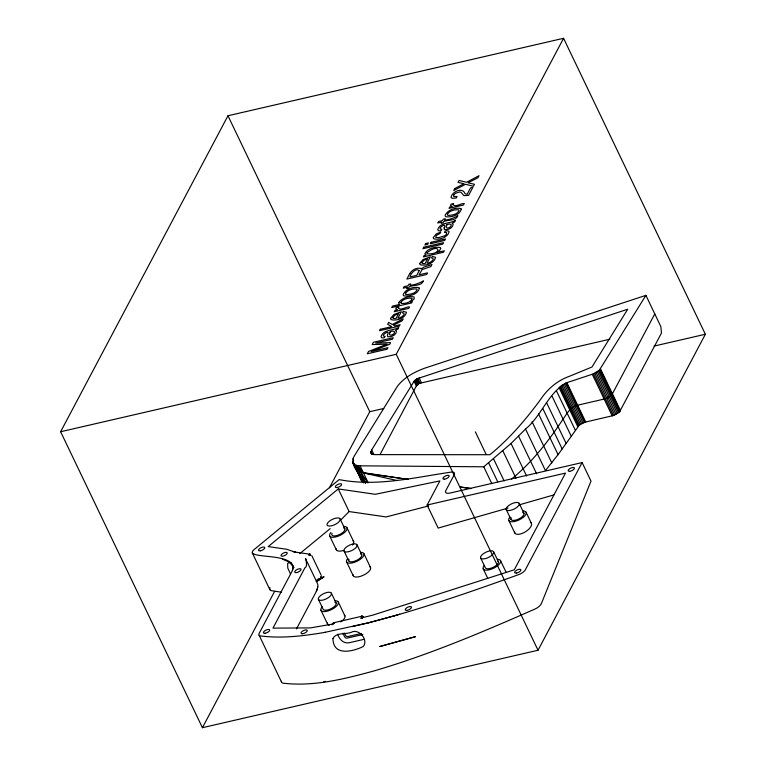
<?xml version="1.0" encoding="UTF-8"?>
<svg xmlns="http://www.w3.org/2000/svg" width="766" height="766" viewBox="0 0 766 766"><rect width="100%" height="100%" fill="white"/><g stroke="black" fill="none" stroke-linecap="round" stroke-linejoin="round"><path stroke-width="1.15" d="M317.584 587.187C319.489 583.443 312.949 580.504 319.824 578.474M582.112 462.578L450.025 493.065A7.2 2.93 -25.6 0 1 445.755 490.709L454.248 474.671A7.191 2.92 -25.6 0 0 450.896 472.143C413.994 477.572 376.499 486.946 339.156 479.602L254.341 549.385A6.98 2.844 -25.6 0 0 252.502 551.501L252.301 552.918A7.277 2.959 -25.6 0 0 253.967 553.99C260.383 557.792 297.907 554.517 292.382 570.622L259.167 633.358A7.2 2.93 -25.6 0 0 260.689 635.943C281.917 638.681 303.403 635.972 324.382 632.467L368.743 622.729C419.624 609.631 469.328 592.415 518.716 574.586A7.2 2.93 -25.6 0 0 525.313 569.837L582.112 462.578L590.998 481.125L541.418 603.445A7.258 3.294 -31.3 0 1 535.175 608.951C482.408 632.189 429.132 654.767 373.741 671.016C344.422 678.982 313.936 686.757 283.324 683.205A7.191 3.265 -31.3 0 1 281.419 681.252M333.995 622.806L332.77 623.754L334.455 622.614L332.674 623.897L334.282 622.624L361.552 616.324C363.63 615.998 359.359 616.879 362.806 616.391C359.972 616.64 363.524 616.333 361.552 616.324M361.839 616.429L362.902 616.458L361.351 616.496L362.96 616.783L361.399 616.391M361.839 616.64L362.979 616.659L361.485 616.64M370.734 452.505L371.692 449.891L414.119 381.267L417.058 378.768L627.708 309.225L591.984 367L569.703 376.183C557.667 380.338 547.661 388.793 540.681 399.354C525.802 419.567 509.447 438.841 489.895 454.717L374.325 454.611L371.596 454.037L370.734 452.505L371.692 454.516M333.65 622.921L333.047 623.457L333.89 622.835M309.014 554.546L310.46 554.766L308.66 554.622L310.489 554.517L308.66 554.622L310.441 554.421L309.215 554.297M645.91 295.341L599.424 370.074L593.458 373.856L566.869 382.665C548.264 392.297 541.562 415.995 525.533 429.027L545.44 470.583L558.06 454.64L579.326 425.101L585.033 422.171L613.422 415.536L619.493 411.964L661.451 333.114L660.886 326.699L645.91 295.341L424.594 368.216C414.301 372.027 403.931 377.533 397.267 386.504L354.428 455.78C348.664 464.598 360.317 473.12 361.916 481.431L352.935 461.85M317.861 586.928L316.329 591.419L296.471 628.915M293.359 551.826L293.148 551.893M316.329 591.419L317.344 589.121L316.913 589.399M397.114 480.541L363.467 472.976L357.913 465.814L354.055 464.359L352.877 462.836L363.678 482.982C362.079 476.347 356.554 471.837 354.897 465.613M292.382 570.622L293.359 566.505M362.194 616.687L362.979 616.659M309.349 554.584L310.393 554.9L309.387 554.421M316.521 581.547C323.281 576.961 318.005 578.732 322.907 577.229L320.044 578.541M365.593 483.04L357.913 465.814L483.748 466.791L511.037 443.476L525.533 429.027M60.629 431.746L227.971 115.752L563.575 38.3L705.371 334.254L538.029 650.248L202.425 727.7L60.629 431.746L396.233 354.294L563.575 38.3M202.425 727.7L274.621 591.371M329.466 487.798L369.767 411.706L383.747 408.479M380.166 454.295L416.359 385.93L419.28 383.412L609.803 339.223M508.021 508.069L438.162 528.09L427.122 505.033L439.904 480.895L375.283 494.3L338.266 488.928L268.196 546.589L286.771 549.279L295.657 552.324L294.69 551.865L295.178 552.19M654.796 313.888L612.053 394.471L609.363 396.845L605.379 398.751L577.669 405.204C570.411 406.545 567.003 413.764 563.048 419.107C548.552 441.187 532.121 462.233 511.592 479.056M320.427 578.282L321.193 577.449M332.233 624.73L333.095 623.964L310.508 627.9L272.974 628.13L304.973 567.721C309.186 565.806 303.164 553.454 306.505 560.578M333.277 623.227L332.827 623.639L333.373 623.103M320.59 577.851L321.04 576.827L320.533 577.823M361.916 481.431L354.055 464.359L358.105 471.138L360.499 472.239L408.412 479.449L363.467 472.976M361.246 479.085L361.964 481.546L355.357 466.676M320.849 577.918L320.466 578.234L321.155 576.884L320.82 577.554M341.205 519.549L349.105 511.564L386.131 516.935L428.644 505.914M308.899 554.68L310.498 554.632L308.899 554.68L310.287 555.053L309.435 554.929M319.805 578.809L316.473 581.538L324.056 576.798L316.396 581.48C318.761 579.345 316.042 582.648 315.975 580.322L307.003 561.612M299.793 553.627L330.165 528.636M319.422 578.962L316.291 581.375L317.497 580.647M325.253 632.314L324.382 632.467M368.743 622.729L394.222 615.797M394.002 615.912L399.766 614.217M519.463 504.784L553.818 494.941M368.609 622.787L352.293 626.578M654.097 346.079L705.371 334.254M427.122 505.033L565.5 473.101L514.283 569.808L373.119 615.041L360.7 618.114L362.462 618.564M361.456 633.492L347.515 636.594A2.461 1.963 27.9 0 1 346.079 636.077L344.135 632.994M362.816 634.564L346.672 638.183A2.461 1.963 27.9 0 1 345.236 637.666L342.699 633.271M364.061 639.323L349.373 642.712C343.8 644.034 339.003 639.256 337.739 634.152M309.33 554.345C310.642 553.923 310.029 556.135 309.234 554.718M361.868 616.525L362.615 616.563M294.977 552.047L310.096 554.249M281.591 592.252L271.547 590.682A7.258 3.294 -31.3 0 1 269.852 589.571L252.301 552.918M367.804 482.896L356.037 465.393L358.076 471.186L363.477 472.928M282.357 559.123L290.86 562.761M360.47 472.287L358.076 471.186L365.487 483.126M356.324 469.682L358.105 471.138L355.28 467.787M290.927 562.809L293.311 566.227M293.981 567.539L290.209 563.115L288.686 562.675L287.643 563.489L287.786 568.085L290.486 573.858M353.021 461.812L354.428 464.656M600.477 368.81L620.508 410.624M620.096 411.265L600.113 369.308M599.424 370.074L619.493 411.964M598.485 370.907L618.555 412.807M597.336 371.749L617.406 413.63M596.063 372.563L616.103 414.396M594.742 373.272L614.753 415.038M593.458 373.856L613.422 415.536M592.281 374.296L612.206 415.881M566.869 382.665L585.712 421.999M566.218 382.895L585.033 422.171M565.528 383.163L584.324 422.392M564.255 383.756L583.003 422.899M562.953 384.465L581.681 423.55M561.727 385.26L580.427 424.297M560.635 386.074L579.326 425.101M559.735 386.868L578.435 425.906M559.065 387.596L577.784 426.662M556.442 390.832L575.256 430.09M552.114 396.29L571.082 435.892M546.828 403.175L566.026 443.227M542.778 408.47L562.139 448.886M538.536 413.889L558.06 454.64M532.054 421.731L551.798 462.942M518.601 436.199L536.631 473.819M511.037 443.476L526.635 476.04M502.831 450.791L515.997 478.262M519.243 503.444A7.191 2.92 -25.6 0 1 510.472 510.367A7.191 2.92 -25.6 0 1 508.5 505.694A7.191 2.92 -25.6 0 1 519.243 503.444L523.982 513.316M493.495 458.748L504.133 480.952M475.36 431.871L486.199 454.506M488.603 462.779L497.718 481.804M506.23 509.553L510.96 519.434M483.748 466.791L491.849 483.7M508.796 520.449L514.829 533.05M419.146 377.906L421.444 382.703M417.757 378.433L420.007 383.124M417.058 378.768L419.28 383.412M416.378 379.151L418.581 383.766M415.737 379.572L417.939 384.168M415.191 380.013L417.393 384.609M414.751 380.443L416.953 385.049M500.543 560.664L506.144 572.355M414.119 381.267L416.359 385.93M493.639 551.807A7.191 2.92 -25.6 0 1 484.868 558.73A7.191 2.92 -25.6 0 1 482.896 554.057A7.191 2.92 -25.6 0 1 493.639 551.807L498.369 561.679M396.233 354.294L538.029 650.248M480.627 557.916L485.357 567.788A7.191 2.92 -25.6 0 0 493.773 567.051A7.191 2.92 -25.6 0 0 497.91 561.124M483.183 568.812L487.77 578.378M227.971 115.752L369.767 411.706M371.692 449.891L373.741 454.181M370.935 451.433L372.353 454.391M360.144 465.967L368.111 482.666M338.266 488.928L349.105 511.564M363.936 553.713L370.553 567.539M357.033 544.856A7.191 2.92 -25.6 0 1 348.252 551.779A7.191 2.92 -25.6 0 1 346.28 547.106A7.191 2.92 -25.6 0 1 357.033 544.856L361.763 554.737M347.027 527.793L353.653 541.619M340.133 518.936A7.191 2.92 -25.6 0 1 331.352 525.859A7.191 2.92 -25.6 0 1 329.38 521.186A7.191 2.92 -25.6 0 1 340.133 518.936L344.863 528.818M344.02 550.974L348.75 560.846M346.577 561.861L353.203 575.687M329.677 535.941L336.293 549.768M338.313 602.086L344.93 615.912M331.41 593.229A7.191 2.92 -25.6 0 1 322.63 600.151A7.191 2.92 -25.6 0 1 320.667 595.479A7.191 2.92 -25.6 0 1 331.41 593.229L336.14 603.101M311.733 555.494L321.26 575.381M318.397 599.338L323.128 609.219A7.191 2.92 -25.6 0 0 332.3 608.051A7.191 2.92 -25.6 0 0 334.866 602.2M320.954 610.234L327.58 624.06M281.524 682.066L259.138 635.263M526.146 512.301L531.164 522.891M353.069 458.489L353.595 460.519M269.852 589.571L269.747 588.709A7.066 3.208 -31.3 0 1 270.025 587.694M497.354 559.304A9.585 3.897 -25.6 0 1 498.972 564.504A9.585 3.897 -25.6 0 1 486.946 570.153A9.585 3.897 -25.6 0 1 484.361 565.404M343.589 527.908A7.191 2.92 -25.6 0 1 339.491 534.572A7.191 2.92 -25.6 0 1 332.061 533.318M343.838 526.433A9.585 3.897 -25.6 0 1 345.456 531.642A9.585 3.897 -25.6 0 1 333.44 537.282A9.585 3.897 -25.6 0 1 330.855 532.533M353.04 540.882A9.585 3.897 -25.6 0 1 352.475 545.028M343.321 550.505A9.585 3.897 -25.6 0 1 336.188 548.791M522.958 510.941A9.585 3.897 -25.6 0 1 524.576 516.15A9.585 3.897 -25.6 0 1 512.55 521.79A9.585 3.897 -25.6 0 1 509.965 517.04M530.302 522.259A9.613 4.366 -31.3 0 1 525.543 531.738A9.613 4.366 -31.3 0 1 514.58 532.044M522.699 512.416A7.191 2.92 -25.6 0 1 518.611 519.07A7.191 2.92 -25.6 0 1 511.181 517.826M344.317 615.165A9.585 3.897 -25.6 0 1 340.755 621.906M329.275 625.267A9.585 3.897 -25.6 0 1 327.465 623.074M369.94 566.792A9.585 3.897 -25.6 0 1 363.4 575.209A9.585 3.897 -25.6 0 1 353.088 574.711M335.125 600.726A9.585 3.897 -25.6 0 1 336.743 605.935A9.585 3.897 -25.6 0 1 324.717 611.574A9.585 3.897 -25.6 0 1 322.132 606.825M360.489 553.828A7.191 2.92 -25.6 0 1 356.391 560.482A7.191 2.92 -25.6 0 1 348.961 559.237M360.748 552.353A9.585 3.897 -25.6 0 1 362.356 557.562A9.585 3.897 -25.6 0 1 350.34 563.202A9.585 3.897 -25.6 0 1 347.754 558.452M325.291 681.338A6.415 2.911 -31.3 0 1 323.865 681.74M433.307 237.575L433.604 238.753C438.861 240.323 447.976 237.613 449.106 231.638A5.678 2.308 -25.6 0 0 447.507 230.853L445.247 230.997L444.491 232.433L446.626 232.586L446.396 234.396A3.409 1.388 -25.6 0 1 444.376 235.918L438.478 237.68L435.71 237.355L436.476 235.334L440 233.467L440.756 232.031L436.074 234.09L433.307 237.575M390.622 318.34L390.919 319.585C396.3 321.308 405.329 318.302 406.487 312.25L403.184 311.379L402.418 312.834C407.502 313.418 400.091 318.666 397.927 318.12L401.336 311.705L393.868 314.548L390.622 318.34M419.711 263.408L420.007 264.653C425.389 266.386 434.418 263.38 435.576 257.319L432.273 256.457L431.507 257.903C436.582 258.496 429.18 263.743 427.016 263.198L430.415 256.773L422.956 259.626L419.711 263.408M392.843 317.555L393.331 318.512L396.022 318.532L398.598 313.658L394.892 315.19L392.843 317.555M421.932 262.633L422.42 263.581L425.111 263.6L427.687 258.736L423.981 260.268L421.932 262.633M400.838 302.465L401.307 303.48C405.07 303.767 410.959 302.599 412.137 298.548L411.869 298.252C408.067 297.744 402.868 298.912 400.838 302.465M419.356 288.303C417.853 294.326 409.695 296.499 404.18 295.925A6.827 2.777 -25.6 0 1 403.28 294.278C405.951 288.954 413.468 286.302 419.031 287.738L419.356 288.303M461.266 209.166C459.763 215.189 451.605 217.362 446.09 216.788A6.827 2.777 -25.6 0 1 445.18 215.141C447.851 209.817 455.377 207.165 460.931 208.601L461.266 209.166M398.339 307.913C400.187 311.264 406.679 306.295 409.551 306.888L408.766 308.363L394.298 311.705L395.036 310.307L397.535 309.732L395.802 308.755L396.3 307.501L398.866 306.907L398.339 307.913M453.07 204.57C454.908 207.921 461.41 202.942 464.273 203.545L463.497 205.02L449.029 208.362L449.766 206.954L452.266 206.38L450.532 205.412L451.03 204.158L453.596 203.565L453.07 204.57M440.689 248.366L439.722 250.425L436.936 252.493L444.328 250.788L443.543 252.263L423.368 256.916L424.125 255.48L426.049 255.04L424.852 253.757C427.409 248.557 434.964 246.451 440.268 247.562L440.689 248.366M387.405 334.972L387.711 336.657C391.1 337.404 396.309 335.087 396.443 331.247L395.438 330.347L397.822 329.189L398.684 327.522C393.36 330.874 383.575 329.045 381.037 336.59L381.64 337.796L383.22 337.892L384.417 337.691L385.145 336.312C378.835 336.676 391.33 328.04 387.405 334.972M444.108 227.904L444.414 229.589C447.804 230.336 453.003 228.019 453.146 224.179L452.141 223.279L454.516 222.121L455.387 220.455C450.063 223.806 440.278 221.977 437.74 229.522L438.334 230.729L439.923 230.825L441.111 230.623L441.838 229.245C435.538 229.609 448.024 220.972 444.108 227.904M332.961 638.518C333.038 656.395 352.676 651.742 363.285 646.494C368.341 640.443 360.212 629.709 352.772 631.653C347.132 635.052 336.418 631.644 332.961 638.518M423.253 281.017C421.396 286.465 413.276 284.607 409.236 286.781L408.613 287.968L406.622 288.428L407.253 287.24L403.213 288.169L403.998 286.685L408.039 285.756L408.785 284.349L410.767 283.899L410.03 285.297C415.048 284.942 419.366 283.066 423.253 281.017M457.762 215.849C455.904 221.297 447.784 219.44 443.753 221.613L443.121 222.801L441.139 223.26L441.762 222.073L437.721 223.002L438.506 221.518L442.547 220.589L443.294 219.181L445.276 218.731L444.539 220.129C449.565 219.775 453.874 217.898 457.762 215.849M390.066 332.262C387.079 337.059 395.151 335.154 394.5 331.707L392.92 331.065L389.961 331.678L390.066 332.262M446.76 225.194C443.782 229.992 451.844 228.086 451.193 224.639L449.623 223.998L446.655 224.61L446.76 225.194M427.102 252.703L427.055 253.852C442.863 254.858 439.962 242.133 427.102 252.703M419.155 270.609L416.809 275.348L410.03 276.919C410.394 273.529 416.139 267.545 419.155 270.609M398.933 302.331L398.703 303.662L399.68 304.447L392.479 306.103L391.723 307.539L411.639 302.943L412.357 301.584L410.509 302.015L414.176 298.912L414.08 296.978C408.824 295.676 402.227 297.945 398.933 302.331M405.712 292.966L405.492 293.57A3.782 1.542 -25.6 0 0 406.382 294.537C410.183 294.441 415.402 293.637 417.154 289.749L416.771 288.954C412.903 288.648 408.115 289.625 405.712 292.966M453.644 195.129L453.788 196.632L457.063 196.479L456.268 197.982L452.447 198.365L451.04 197.532C451.605 191.835 462.76 186.54 465.115 193.836L467.174 194.267L470.563 187.871L472.861 187.344L468.601 195.387L463.851 195.636L461.209 192.515L459.791 191.883L455.502 193.262L453.644 195.129M447.622 213.829L447.392 214.432A3.782 1.542 -25.6 0 0 448.282 215.399C452.093 215.303 457.312 214.499 459.054 210.612L458.671 209.817C454.812 209.511 450.015 210.487 447.622 213.829M368.523 351.46L367.287 353.787L387.136 349.21L387.96 347.649L371.204 351.556L389.77 344.24L390.622 342.632L375.694 343.072L392.422 339.242L393.236 337.691L373.387 342.278L372.171 344.576L387.136 344.135L368.523 351.46M380.262 329.294L379.515 330.711L399.364 326.125L400.111 324.717L394.681 325.962L393.465 325.157L402.207 320.743L403.213 318.867L392.278 324.497L388.64 322.39L387.644 324.277L391.79 326.632L380.262 329.294M409.8 273.519L406.851 279.073L426.7 274.496L427.562 272.868L419.05 274.831L422.152 269.575L430.932 266.511L431.986 264.519L424.058 267.066L421.089 268.923L420.668 268.387C416.589 267.372 411.849 269.9 409.8 273.519M423.722 247.226L422.937 248.701L442.786 244.124L443.571 242.65L423.722 247.226M425.685 243.521L424.891 245.024L427.648 244.383L428.443 242.889L425.685 243.521M454.812 188.522L453.731 190.562L465.536 184.29L473.436 186.243L474.48 184.28L468.074 182.835L477.955 177.722L479.028 175.701L466.609 182.27L459.073 180.47L458.049 182.413L464.024 183.706L454.812 188.522M431.124 242.267L430.339 243.76L444.74 240.438L445.534 238.944L431.124 242.267M415.459 636.67L379.965 646.485L415.459 636.67M285.517 552.401L284.741 552.573A3.409 1.388 -25.6 0 0 281.093 555.819A3.409 1.388 -25.6 0 0 286.091 554.708A3.409 1.388 -25.6 0 0 285.517 552.401M337.069 487.54L336.398 487.578A3.409 1.388 -25.6 0 1 337.251 484.734A3.409 1.388 -25.6 0 1 341.617 484.485A3.409 1.388 -25.6 0 1 337.069 487.54M471.071 488.564L460.433 487.023L471.071 488.555M302.465 633.731A3.409 1.388 -25.6 0 0 307.29 630.677A3.409 1.388 -25.6 0 0 302.723 631.021A3.409 1.388 -25.6 0 0 302.465 633.731M265.16 633.262A3.409 1.388 -25.6 0 0 269.68 630.064A3.409 1.388 -25.6 0 0 264.806 630.791A3.409 1.388 -25.6 0 0 265.16 633.262M296.758 572.537A3.457 1.408 -25.6 0 0 301.019 569.224A3.457 1.408 -25.6 0 0 295.868 570.258A3.457 1.408 -25.6 0 0 296.758 572.537M569.703 471.301A3.409 1.388 -25.6 0 0 574.443 468.198A3.409 1.388 -25.6 0 0 569.789 468.648A3.409 1.388 -25.6 0 0 569.703 471.301M516.514 573.064A3.409 1.388 -25.6 0 0 520.87 569.827A3.409 1.388 -25.6 0 0 515.891 570.708A3.409 1.388 -25.6 0 0 516.514 573.064M406.66 610.387A3.409 1.388 -25.6 0 0 411.486 607.333A3.409 1.388 -25.6 0 0 406.918 607.677A3.409 1.388 -25.6 0 0 406.66 610.387M260.545 550.783A3.409 1.388 -25.6 0 0 264.71 547.498A3.409 1.388 -25.6 0 0 259.617 548.571A3.409 1.388 -25.6 0 0 260.545 550.783M444.366 479.181A3.409 1.388 -25.6 0 0 449.192 476.126A3.409 1.388 -25.6 0 0 444.634 476.471A3.409 1.388 -25.6 0 0 444.366 479.181"/></g></svg>
